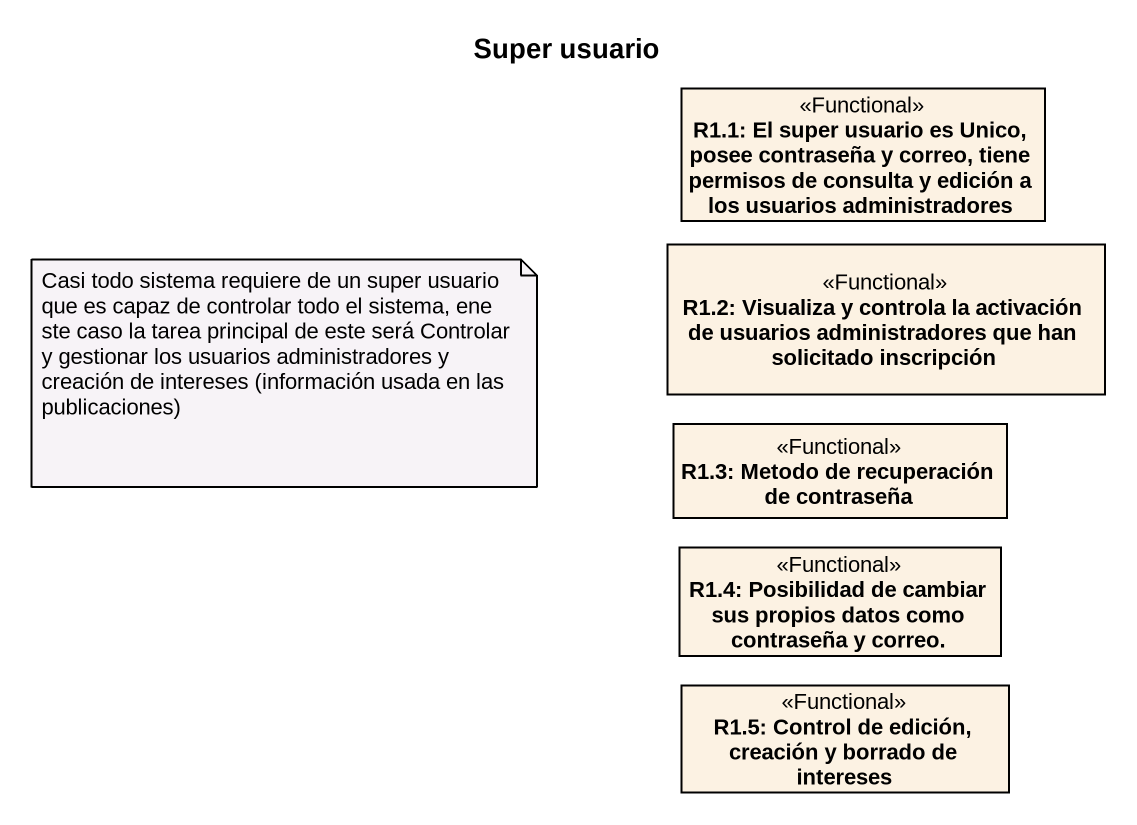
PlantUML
@startuml
title Super usuario
hide circle
hide empty members
class "R1.1: El super usuario es Unico, posee contraseña y correo, tiene permisos de consulta y edición a los usuarios administradores" as R1_1_El_super_usuario_es <<Functional>>
class "R1.2: Visualiza y controla la activación de usuarios administradores que han solicitado inscripción" as R1_2_Visualiza_y_controla <<Functional>>
class "R1.3: Metodo de recuperación de contraseña" as R1_3_Metodo_de_recuperación <<Functional>>
class "R1.4: Posibilidad de cambiar sus propios datos como contraseña y correo." as R1_4_Posibilidad_de_cambiar <<Functional>>
class "R1.5: Control de edición, creación y borrado de intereses" as R1_5_Control_de_edición <<Functional>>
note as N1
  Casi todo sistema requiere de un super usuario que es capaz de controlar todo el sistema, ene ste caso la tarea principal de este será Controlar y gestionar los usuarios administradores y creación de intereses (información usada en las publicaciones)
end note
@enduml
